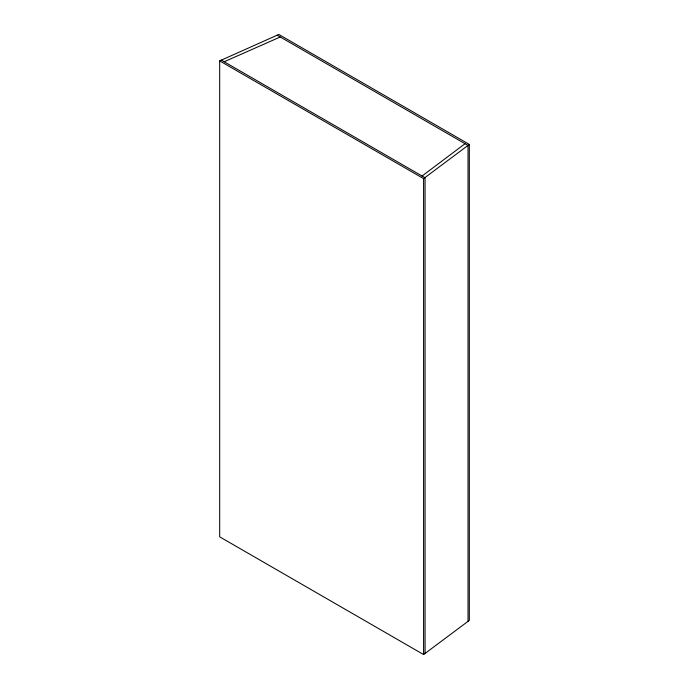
<?xml version="1.0" encoding="UTF-8"?>
<svg xmlns="http://www.w3.org/2000/svg" width="689" height="689" viewBox="0 0 689 689"><rect width="100%" height="100%" fill="white"/><g stroke="black" fill="none" stroke-linecap="round" stroke-linejoin="round"><path stroke-width="1.03" d="M219.679 60.882L219.679 536.826L423.589 654.55L469.321 620.376L469.321 144.432L278.83 34.45L219.679 60.882L423.589 178.606L469.321 144.432M422.081 176.022L465.032 143.708M224.158 61.752L280.208 36.999M277.15 35.191L468.02 145.439L468.02 621.375M221.16 60.021L425.07 177.753L425.07 653.697M423.589 178.606L423.589 654.55"/></g></svg>
